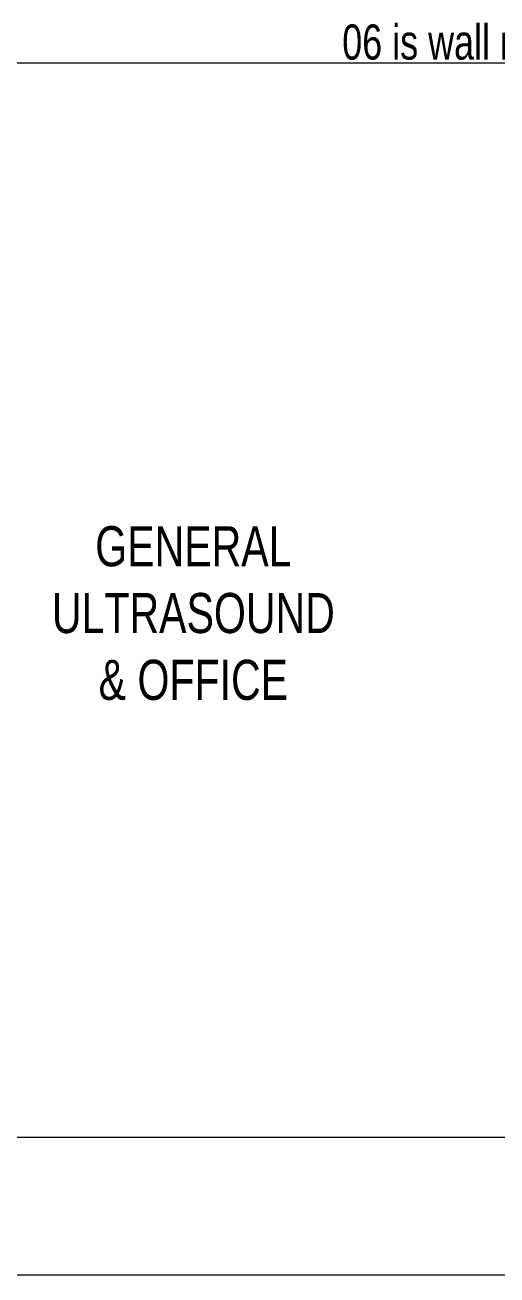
# Model space of a CAD drawing. Header units: metres. Extents: x 75097 to 220695, y -1557923 to -1361206.
# Drawn here: x 111601 to 112779, y -1447773 to -1444652 of the extents above; entities that cross this region are included whole.
import ezdxf

# ---------------------------------------------------------------- set-up
doc = ezdxf.new("R2010")
doc.units = ezdxf.units.M
doc.layers.get('0').update_dxf_attribs({"lineweight": 0})
for name, color, linetype, lineweight in [('A-100 - Copy$0$72_EGR_BASE_TEXT', 8, 'Continuous', 0), ('A-100 - Copy$0$Medical Equipment and Furniture', 8, 'Continuous', 0), ('A-100 - Copy$0$Walls', 8, 'Continuous', 0)]:
    doc.layers.add(name, color=color, linetype=linetype, lineweight=lineweight)
doc.layers.add('E-POWR', color=7, linetype='Continuous', lineweight=9, true_color=0x4e7e3e)
doc.styles.add('A-100 - Copy$0$X3G_ENTITY_257CFD', font='swisscl.ttf', dxfattribs={"height": 200})
doc.styles.add('A-100 - Copy$0$X3G_ENTITY_2587EA', font='swisscl.ttf', dxfattribs={"height": 200})

# ---------------------------------------------------------------- blocks, each defined once
blk = doc.blocks.new('A-100 - Copy')
at = {"layer": 'A-100 - Copy$0$Walls'}
for p, q in [((114930.3, -1444747.7, 2.4), (109430.3, -1444747.7, 2.4)), ((114750.3, -1447772.7, 2.4), (109430.3, -1447772.7, 2.4))]:
    blk.add_line(p, q, dxfattribs=at)
at = {"layer": 'A-100 - Copy$0$72_EGR_BASE_TEXT', "insert": (112020.9, -1445903.5, 2.4), "char_height": 100, "attachment_point": 2, "style": 'A-100 - Copy$0$X3G_ENTITY_2587EA'}
blk.add_mtext('GENERAL^M^JULTRASOUND^M^J& OFFICE', dxfattribs=at)
at = {"layer": 'A-100 - Copy$0$Medical Equipment and Furniture', "insert": (113683.3, -1444651.1, 2.4), "char_height": 87.473, "width": 3260.537, "attachment_point": 2, "style": 'A-100 - Copy$0$X3G_ENTITY_257CFD'}
blk.add_mtext('06 is wall mounted. Distance from FFL to be provided by supplier', dxfattribs=at)

msp = doc.modelspace()

# ---------------------------------------------------------------- linework, layer by layer
at = {"layer": 'E-POWR', "const_width": 3, "elevation": 2.4}
msp.add_lwpolyline([(114745.7, -1443931.7), (114743.4, -1444372.3), (114743.7, -1445035.9), (114745.7, -1445468.6), (114745.7, -1447035.4), (114745.7, -1447429.1), (109617.2, -1447429.1), (109617.2, -1446867), (109617.2, -1443730.4), (109095.7, -1443730.4), (109095.7, -1443391.9), (109617.1, -1443391.9), (109617.1, -1440200.1)], dxfattribs=at)

# ---------------------------------------------------------------- next in the draw order: block references
msp.add_blockref('A-100 - Copy', (0, 0))

doc.saveas('drawing.dxf')
